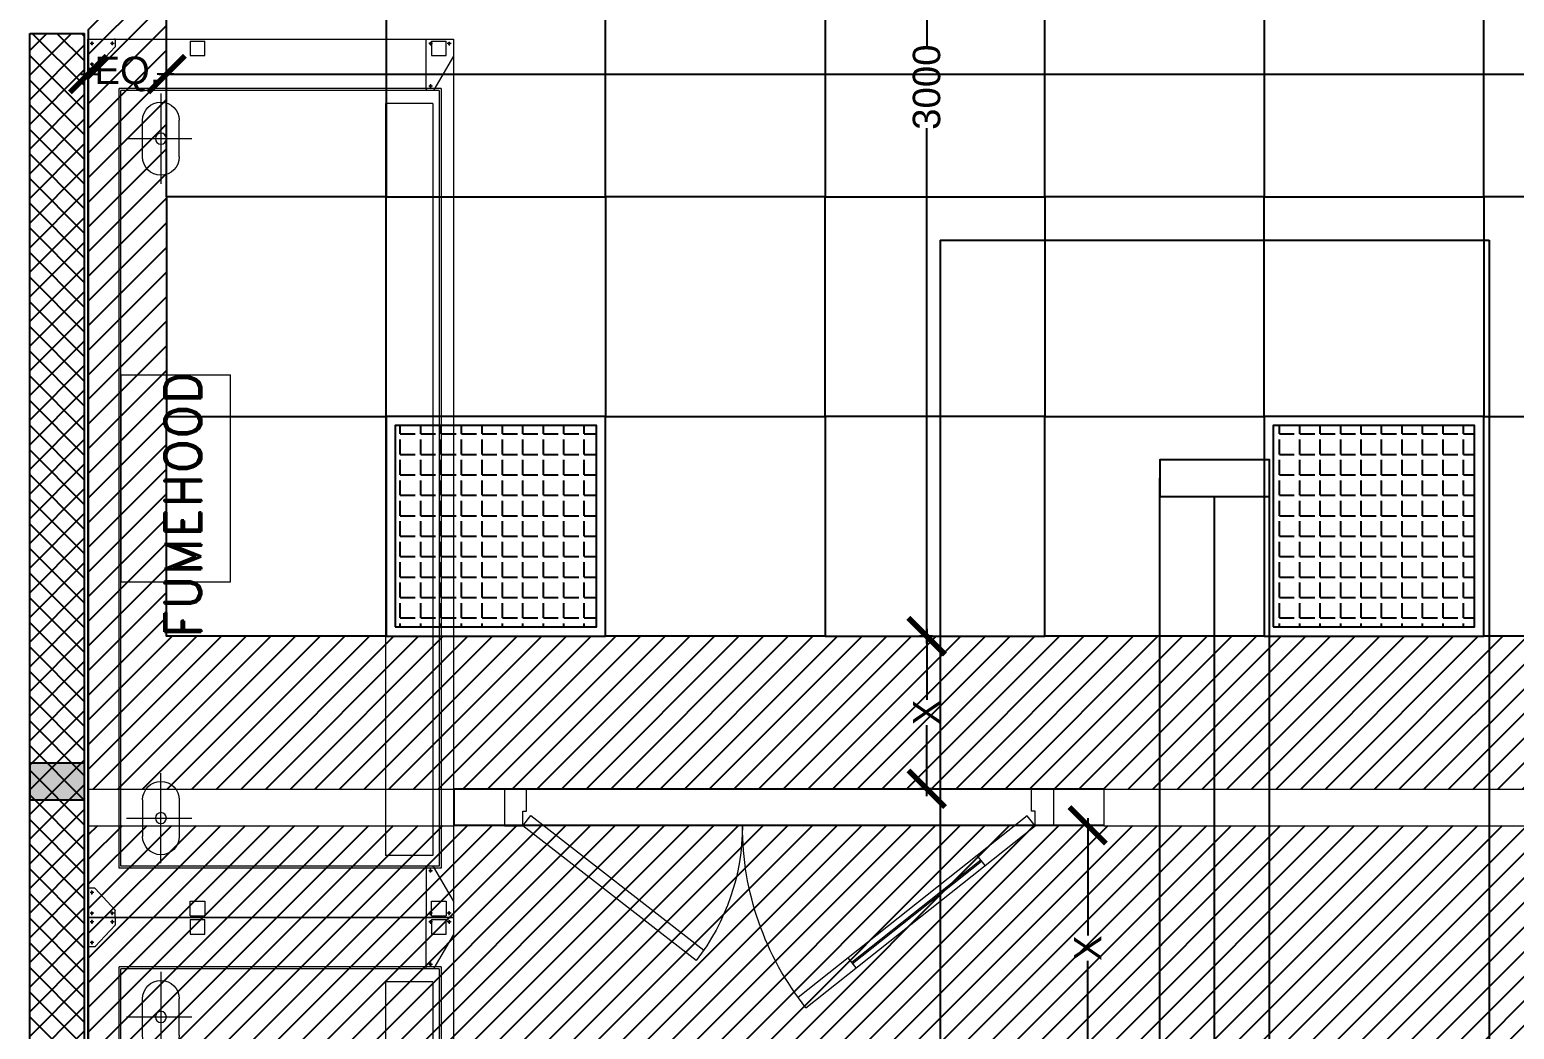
# Model space of a CAD drawing. Header units: millimetres. Extents: x -661525 to 498941, y 282148 to 1359693.
# Drawn here: x -340626 to -336568, y 449222 to 451953 of the extents above; entities that cross this region are included whole.
import ezdxf

# ---------------------------------------------------------------- set-up
doc = ezdxf.new("R2010")
doc.units = ezdxf.units.MM
doc.header["$LTSCALE"] = 2.5
doc.header["$PDMODE"] = 35
doc.header["$PDSIZE"] = 15
doc.layers.get('0').update_dxf_attribs({"linetype": 'CONTINUOUS'})
doc.layers.get('DEFPOINTS').update_dxf_attribs({"linetype": 'CONTINUOUS'})
for name, color, linetype in [('A-ANNO-TEXT', 7, 'CONTINUOUS'), ('A-COLS', 7, 'CONTINUOUS'), ('A-COLS-PATT', 252, 'CONTINUOUS'), ('A-WALL-2', 8, 'CONTINUOUS'), ('A-WALL-PATT-150', 8, 'CONTINUOUS'), ('A-WALL-PLAS', 8, 'CONTINUOUS'), ('CEILING', 11, 'CONTINUOUS'), ('I-FURN', 14, 'CONTINUOUS')]:
    doc.layers.add(name, color=color, linetype=linetype)
for name, color, linetype, lineweight in [('DOORS', 10, 'CONTINUOUS', 9), ('lab furniture', 34, 'CONTINUOUS', 18), ('partition', 6, 'CONTINUOUS', 18)]:
    doc.layers.add(name, color=color, linetype=linetype, lineweight=lineweight)
doc.styles.add('ARIAL', font='arial.ttf')
doc.styles.add('COMPLEX', font='complex.shx', dxfattribs={"width": 0.8})
doc.styles.add('ROMAND', font='ROMAND')
doc.dimstyles.new('TICK100', dxfattribs={"dimtxt": 250, "dimasz": 200, "dimexe": 150, "dimexo": 10, "dimgap": 50, "dimtad": 0, "dimdec": 0, "dimrnd": 5, "dimzin": 1, "dimdsep": 46, "dimtxsty": 'COMPLEX', "dimblk1": 'ARCHTICK', "dimblk2": 'ARCHTICK', "dimsah": 1, "dimcen": 0.09375, "dimdle": 150, "dimclrd": 11, "dimclre": 11, "dimclrt": 7, "dimadec": 0, "dimazin": 0, "dimtfac": 1, "dimtdec": 0, "dimtofl": 0, "dimtmove": 0, "dimatfit": 3, "dimldrblk": 'OPEN90', "dimfxl": 1, "dimtolj": 1, "dimtzin": 1, "dimarcsym": 0})

# ---------------------------------------------------------------- blocks, each defined once
blk = doc.blocks.new('LIGHTS')
at = {"layer": 'CEILING', "transparency": 33554687}
h = blk.add_hatch(dxfattribs=at)
h.set_pattern_fill('ANGLE', color=40, scale=8)
h.set_pattern_definition([(0, (-357159.19, 594292.36), (0, 55.88), [40.64, -15.24]), (90, (-357159.19, 594292.36), (-55.88, 3e-15), [40.64, -15.24])])
h.paths.add_polyline_path([(-357709.2, 594292.4), (-357159.2, 594292.4), (-357159.2, 594842.4), (-357709.2, 594842.4)])
at = {"layer": 'CEILING', "color": 40}
for points in [[(-357734.2, 594267.4), (-357134.2, 594267.4), (-357134.2, 594867.4), (-357734.2, 594867.4)], [(-357709.2, 594292.4), (-357159.2, 594292.4), (-357159.2, 594842.4), (-357709.2, 594842.4)]]:
    blk.add_lwpolyline(points, close=True, dxfattribs=at)
blk = doc.blocks.new('_ARCHTICK')
at = {"color": 0, "linetype": 'ByBlock', "const_width": 0.15}
blk.add_lwpolyline([(-0.5, -0.5), (0.5, 0.5)], dxfattribs=at)
blk = doc.blocks.new('*D308')
at = {"layer": 'CEILING', "color": 8, "lineweight": -2, "transparency": 16777216}
for p, q in [((-340465.6, 451828.9), (-340465.6, 451851.4)), ((-340251.6, 451828.9), (-340251.6, 451851.4)), ((-340485.6, 451831.4), (-340440.2, 451831.4)), ((-340231.6, 451831.4), (-340277.1, 451831.4))]:
    blk.add_line(p, q, dxfattribs=at)
at = {"layer": 'DEFPOINTS', "color": 0, "transparency": 16777216}
for p in [(-340465.6, 451828.9), (-340251.6, 451831.4), (-340251.6, 451828.9)]:
    blk.add_point(p, dxfattribs=at)
at = {"layer": 'CEILING', "color": 8, "lineweight": -2, "transparency": 16777216, "xscale": 100, "yscale": 100, "zscale": 100, "rotation": 180}
blk.add_blockref('_ARCHTICK', (-340465.6, 451831.4), dxfattribs=at)
at = {"layer": 'CEILING', "color": 8, "lineweight": -2, "transparency": 16777216, "xscale": 100, "yscale": 100, "zscale": 100}
blk.add_blockref('_ARCHTICK', (-340251.6, 451831.4), dxfattribs=at)
at = {"layer": 'CEILING', "color": 1, "transparency": 16777216, "insert": (-340358.6, 451831.4), "char_height": 75, "attachment_point": 5, "style": 'ARIAL'}
blk.add_mtext('\\A1;EQ.', dxfattribs=at)
blk = doc.blocks.new('*D183')
at = {"layer": 'CEILING', "color": 8, "lineweight": -2, "transparency": 16777216}
for p, q in [((-340251.6, 451828.9), (-340251.6, 451851.4)), ((-331251.6, 451831.4), (-331251.6, 451851.4)), ((-340271.6, 451831.4), (-335863.4, 451831.4)), ((-331231.6, 451831.4), (-335639.9, 451831.4))]:
    blk.add_line(p, q, dxfattribs=at)
at = {"layer": 'DEFPOINTS', "color": 0, "transparency": 16777216}
for p in [(-340251.6, 451828.9), (-331251.6, 451831.4), (-331251.6, 451831.4)]:
    blk.add_point(p, dxfattribs=at)
at = {"layer": 'CEILING', "color": 8, "lineweight": -2, "transparency": 16777216, "xscale": 100, "yscale": 100, "zscale": 100, "rotation": 180}
blk.add_blockref('_ARCHTICK', (-340251.6, 451831.4), dxfattribs=at)
at = {"layer": 'CEILING', "color": 8, "lineweight": -2, "transparency": 16777216, "xscale": 100, "yscale": 100, "zscale": 100}
blk.add_blockref('_ARCHTICK', (-331251.6, 451831.4), dxfattribs=at)
at = {"layer": 'CEILING', "color": 1, "transparency": 16777216, "insert": (-335751.6, 451831.4), "char_height": 75, "attachment_point": 5, "style": 'ARIAL'}
blk.add_mtext('\\A1;9000', dxfattribs=at)
blk = doc.blocks.new('*D310')
at = {"layer": 'CEILING', "color": 8, "lineweight": -2, "transparency": 16777216}
for p, q in [((-338174.1, 450315.8), (-338174.1, 450121.7)), ((-338157.9, 450295.8), (-338194.1, 450295.8)), ((-338174.1, 449858.8), (-338174.1, 450053)), ((-338157.9, 449878.8), (-338194.1, 449878.8))]:
    blk.add_line(p, q, dxfattribs=at)
at = {"layer": 'DEFPOINTS', "color": 0, "transparency": 16777216}
for p in [(-338174.1, 450295.8), (-338157.9, 450295.8), (-338157.9, 449878.8)]:
    blk.add_point(p, dxfattribs=at)
at = {"layer": 'CEILING', "color": 8, "lineweight": -2, "transparency": 16777216, "xscale": 100, "yscale": 100, "zscale": 100}
for p, rotation in [((-338174.1, 450295.8), 90), ((-338174.1, 449878.8), 270)]:
    blk.add_blockref('_ARCHTICK', p, dxfattribs=dict(at, rotation=rotation))
at = {"layer": 'CEILING', "color": 1, "transparency": 16777216, "insert": (-338174.1, 450087.3), "char_height": 75, "attachment_point": 5, "rotation": 90, "style": 'ARIAL'}
blk.add_mtext('\\A1;X', dxfattribs=at)
blk = doc.blocks.new('*D184')
at = {"layer": 'CEILING', "color": 8, "lineweight": -2, "transparency": 16777216}
for p, q in [((-338174.1, 453315.8), (-338174.1, 451907.5)), ((-338174.1, 453295.8), (-338194.1, 453295.8)), ((-338174.1, 450275.8), (-338174.1, 451684.1)), ((-338157.9, 450295.8), (-338194.1, 450295.8))]:
    blk.add_line(p, q, dxfattribs=at)
at = {"layer": 'DEFPOINTS', "color": 0, "transparency": 16777216}
for p in [(-338174.1, 453295.8), (-338174.1, 453295.8), (-338157.9, 450295.8)]:
    blk.add_point(p, dxfattribs=at)
at = {"layer": 'CEILING', "color": 8, "lineweight": -2, "transparency": 16777216, "xscale": 100, "yscale": 100, "zscale": 100}
for p, rotation in [((-338174.1, 453295.8), 90), ((-338174.1, 450295.8), 270)]:
    blk.add_blockref('_ARCHTICK', p, dxfattribs=dict(at, rotation=rotation))
at = {"layer": 'CEILING', "color": 1, "transparency": 16777216, "insert": (-338174.1, 451795.8), "char_height": 75, "attachment_point": 5, "rotation": 90, "style": 'ARIAL'}
blk.add_mtext('\\A1;3000', dxfattribs=at)
blk = doc.blocks.new('*D194')
at = {"layer": 'CEILING', "color": 8, "lineweight": -2, "transparency": 16777216}
for p, q in [((-337734.1, 449798.8), (-337734.1, 449477.5)), ((-337734.1, 449778.8), (-337754.1, 449778.8)), ((-337734.1, 449087.5), (-337734.1, 449408.8)), ((-337734.1, 449107.5), (-337754.1, 449107.5))]:
    blk.add_line(p, q, dxfattribs=at)
at = {"layer": 'DEFPOINTS', "color": 0, "transparency": 16777216}
for p in [(-337734.1, 449778.8), (-337734.1, 449778.8), (-337734.1, 449107.5)]:
    blk.add_point(p, dxfattribs=at)
at = {"layer": 'CEILING', "color": 8, "lineweight": -2, "transparency": 16777216, "xscale": 100, "yscale": 100, "zscale": 100}
for p, rotation in [((-337734.1, 449778.8), 90), ((-337734.1, 449107.5), 270)]:
    blk.add_blockref('_ARCHTICK', p, dxfattribs=dict(at, rotation=rotation))
at = {"layer": 'CEILING', "color": 1, "transparency": 16777216, "insert": (-337734.1, 449443.2), "char_height": 75, "attachment_point": 5, "rotation": 90, "style": 'ARIAL'}
blk.add_mtext('\\A1;X', dxfattribs=at)
blk = doc.blocks.new('1800')
at = {"layer": 'lab furniture', "color": 8, "ltscale": 20}
for p, q in [((38363624.5, 110655.2), (38363584.5, 110655.2)), ((38363624.5, 110655.2), (38363584.5, 110655.2)), ((38363584.5, 110615.2), (38363584.5, 110655.2)), ((38363624.5, 110615.2), (38363624.5, 110655.2)), ((38365934.5, 110655.2), (38365974.5, 110655.2)), ((38365934.5, 110615.2), (38365934.5, 110655.2)), ((38365974.5, 110615.2), (38365974.5, 110655.2)), ((38363584.5, 110615.2), (38363624.5, 110615.2)), ((38365974.5, 110615.2), (38365934.5, 110615.2)), ((38363624.5, 109995.2), (38363584.5, 109995.2)), ((38363584.5, 109955.2), (38363584.5, 109995.2)), ((38363624.5, 109955.2), (38363624.5, 109995.2)), ((38365934.5, 109995.2), (38365974.5, 109995.2)), ((38365934.5, 109955.2), (38365934.5, 109995.2)), ((38365974.5, 109955.2), (38365974.5, 109995.2)), ((38363584.5, 109955.2), (38363624.5, 109955.2)), ((38365974.5, 109955.2), (38365934.5, 109955.2))]:
    blk.add_line(p, q, dxfattribs=at)
at = {"layer": 'lab furniture', "color": 8}
for p, q in [((38363586.4, 110663.2), (38363596.5, 110663.2)), ((38363591.5, 110668.3), (38363591.5, 110658.1)), ((38365972.5, 110663.2), (38365962.4, 110663.2)), ((38365967.5, 110668.3), (38365967.5, 110658.1)), ((38363586.4, 110612.2), (38363596.5, 110612.2)), ((38363591.5, 110617.3), (38363591.5, 110607.1)), ((38363702.4, 110612.2), (38363712.5, 110612.2)), ((38363707.5, 110617.3), (38363707.5, 110607.1)), ((38365972.5, 110612.2), (38365962.4, 110612.2)), ((38365967.5, 110617.3), (38365967.5, 110607.1)), ((38363579.5, 110125.2), (38363579.5, 109675.2)), ((38364497, 109765.3), (38364497, 110065.2)), ((38364497, 110065.2), (38365062, 110065.2)), ((38365062, 109765.3), (38365062, 110065.2)), ((38365062, 109765.3), (38364497, 109765.3)), ((38363579.5, 109677.5), (38363579.5, 109748.2)), ((38363586.1, 109742.3), (38363596.2, 109742.3)), ((38363591.1, 109747.4), (38363591.1, 109737.2)), ((38365972.9, 109742.3), (38365962.7, 109742.3)), ((38365967.9, 109747.4), (38365967.9, 109737.2)), ((38365979.5, 109677.5), (38365979.5, 109748.2)), ((38365979.5, 109677.5), (38365979.5, 109748.2)), ((38363586.1, 109686.8), (38363596.2, 109686.8)), ((38363591.1, 109691.9), (38363591.1, 109681.7)), ((38363642.9, 109686.8), (38363653, 109686.8)), ((38363647.9, 109691.9), (38363647.9, 109681.7)), ((38365916.1, 109686.8), (38365905.9, 109686.8)), ((38365911, 109691.9), (38365911, 109681.7)), ((38365972.9, 109686.8), (38365962.7, 109686.8)), ((38365967.9, 109691.9), (38365967.9, 109681.7)), ((38363657.2, 109675.2), (38363581.7, 109675.2)), ((38365901.7, 109675.2), (38365977.2, 109675.2))]:
    blk.add_line(p, q, dxfattribs=at)
at = {"layer": 'lab furniture', "color": 8, "ltscale": 40}
for p, q in [((38363625.4, 110674.7), (38363717.5, 110621.4)), ((38363719.5, 110617.9), (38363719.5, 110604.2)), ((38363715.5, 110600.2), (38363583.5, 110600.2)), ((38363581.7, 109750.4), (38363598.5, 109750.4)), ((38363599.9, 109749.9), (38363658.8, 109695.9)), ((38365959, 109749.9), (38365900.1, 109695.9)), ((38365977.2, 109750.4), (38365960.5, 109750.4)), ((38363659.5, 109694.3), (38363659.5, 109677.5)), ((38365899.5, 109694.3), (38365899.5, 109677.5))]:
    blk.add_line(p, q, dxfattribs=at)
at = {"layer": 'lab furniture', "color": 8, "ltscale": 300}
for p, q in [((38365933.5, 110674.7), (38365841.5, 110621.4)), ((38365844.5, 110641.2), (38363714.5, 110641.2)), ((38363714.5, 110641.2), (38363714.5, 109761.2)), ((38365839.5, 110636.2), (38363719.5, 110636.2)), ((38363719.5, 110636.2), (38363719.5, 109766.2)), ((38365803.9, 110618.7), (38363748.9, 110618.7)), ((38365803.9, 110618.7), (38365803.9, 110488.7)), ((38365839.5, 110636.2), (38365839.5, 109766.2)), ((38365839.5, 110617.9), (38365839.5, 110604.2)), ((38365844.5, 110641.2), (38365844.5, 109761.2)), ((38365856.5, 110612.2), (38365846.4, 110612.2)), ((38365851.5, 110617.3), (38365851.5, 110607.1)), ((38365843.5, 110600.2), (38365975.5, 110600.2)), ((38365803.9, 110488.7), (38363748.9, 110488.7)), ((38363714.5, 109761.2), (38365844.5, 109761.2)), ((38363719.5, 109766.2), (38365839.5, 109766.2))]:
    blk.add_line(p, q, dxfattribs=at)
at = {"layer": 'lab furniture', "color": 8, "ltscale": 85}
for p, q in [((38363748.9, 110618.7), (38363748.9, 110488.7)), ((38363901.2, 109925.2), (38363801.2, 109925.2)), ((38365657.8, 109925.2), (38365757.8, 109925.2)), ((38363901.2, 109825.2), (38363801.2, 109825.2)), ((38365657.8, 109825.2), (38365757.8, 109825.2))]:
    blk.add_line(p, q, dxfattribs=at)
at = {"layer": 'lab furniture', "color": 8, "ltscale": 30}
for p, q in [((38363850.9, 109781.2), (38363851.2, 109959.7)), ((38365708, 109781.2), (38365707.8, 109959.7)), ((38363727.9, 109875.2), (38363974.4, 109875.2)), ((38365831, 109875.2), (38365584.5, 109875.2))]:
    blk.add_line(p, q, dxfattribs=at)
at = {"layer": 'lab furniture', "color": 8}
blk.add_lwpolyline([(38363579.5, 110675.2), (38363579.5, 109675.2), (38365979.5, 109675.2), (38365979.5, 110675.2)], close=True, dxfattribs=at)
at = {"layer": 'lab furniture', "color": 8, "ltscale": 40}
for centre in [(38363591.5, 110663.2), (38365967.5, 110663.2), (38363591.5, 110612.2), (38363707.5, 110612.2), (38365967.5, 110612.2), (38363591.1, 109742.3), (38365967.8, 109742.3), (38363591.1, 109686.8), (38363647.9, 109686.8), (38365911, 109686.8), (38365967.8, 109686.8)]:
    blk.add_circle(centre, 2.5, dxfattribs=at)
at = {"layer": 'lab furniture', "color": 8, "ltscale": 300}
blk.add_circle((38365851.5, 110612.2), 2.5, dxfattribs=at)
at = {"layer": 'lab furniture', "color": 8, "ltscale": 85}
for centre in [(38363851.2, 109875.2), (38365707.8, 109875.2)]:
    blk.add_circle(centre, 15, dxfattribs=at)
at = {"layer": 'lab furniture', "color": 8, "ltscale": 40}
for centre, radius, start, end in [((38363623.4, 110671.2), 4, 59.9314, 90), ((38363715.5, 110617.9), 4, 0, 59.9314), ((38363715.5, 110604.2), 4, 270, 0), ((38365975.5, 110604.2), 4, 270, 0), ((38363581.7, 109748.2), 2.27, 90, 180), ((38363598.5, 109748.2), 2.27, 47.5029, 90), ((38365960.5, 109748.2), 2.27, 90, 132.4971), ((38365977.2, 109748.2), 2.27, 0, 90), ((38365981.7, 109748.2), 2.27, 90, 180), ((38363657.2, 109677.5), 2.27, 270, 0), ((38363657.2, 109694.3), 2.27, 0, 47.5029), ((38365901.7, 109694.3), 2.27, 132.4971, 180), ((38365901.7, 109677.5), 2.27, 180, 270)]:
    blk.add_arc(centre, radius, start, end, dxfattribs=at)
at = {"layer": 'lab furniture', "color": 8}
for centre, start, end in [((38365935.5, 110671.2), 90, 120.0686), ((38363583.5, 110604.2), 180, 270)]:
    blk.add_arc(centre, 4, start, end, dxfattribs=at)
at = {"layer": 'lab furniture', "color": 8, "ltscale": 300}
for centre, start, end in [((38365843.5, 110617.9), 120.0686, 180), ((38365843.5, 110604.2), 180, 270)]:
    blk.add_arc(centre, 4, start, end, dxfattribs=at)
at = {"layer": 'lab furniture', "color": 8, "ltscale": 85}
for centre, start, end in [((38363801.2, 109875.2), 90, 270), ((38363901.2, 109875.2), 270, 90), ((38365657.8, 109875.2), 90, 270), ((38365757.8, 109875.2), 270, 90)]:
    blk.add_arc(centre, 50, start, end, dxfattribs=at)
blk = doc.blocks.new('900d')
at = {"layer": 'DOORS', "color": 8, "linetype": 'ByBlock'}
blk.add_line((-899.1, 0), (600.9, 0), dxfattribs=at)
at = {"layer": 'DOORS', "color": 84}
for p, q in [((-849.1, -100), (-827.4, -72.6)), ((-827.4, -72.6), (-201.4, -569.6)), ((529.4, -72.4), (56.4, -440.2)), ((550.9, -100), (529.4, -72.4)), ((-222.6, -597.5), (-849.1, -100)), ((77.2, -468.3), (550.9, -100)), ((-712.4, -208.6), (-690.6, -181.2)), ((-360, -488.4), (-338.2, -461))]:
    blk.add_line(p, q, dxfattribs=at)
at = {"layer": 'DOORS', "color": 4}
for p, q in [((-350.3, -476.3), (-702.7, -196.4)), ((-347.8, -473.1), (-700.3, -193.3))]:
    blk.add_line(p, q, dxfattribs=at)
at = {"layer": 'DOORS', "color": 84}
for points in [[(-839.1, 0), (-899.1, 0), (-899.1, -100), (-849.1, -100), (-849.1, -60), (-839.1, -60)], [(540.9, 0), (600.9, 0), (600.9, -100), (550.9, -100), (550.9, -60), (540.9, -60)]]:
    blk.add_lwpolyline(points, close=True, dxfattribs=at)
for centre, radius, start, end in [((-849.1, -100), 800, 321.5499, 0), ((550.9, -100), 600, 180, 217.8707)]:
    blk.add_arc(centre, radius, start, end, dxfattribs=at)

msp = doc.modelspace()

# ---------------------------------------------------------------- hatches: boundary and pattern name
at = {"layer": 'A-COLS-PATT'}
h = msp.add_hatch(color=254, dxfattribs=at)
h.dxf.hatch_style = 1
h.paths.add_polyline_path([(-340625.6, 449849), (-340475.6, 449849), (-340475.6, 449949), (-340625.6, 449949)])
at = {"layer": 'A-WALL-PATT-150'}
h = msp.add_hatch(dxfattribs=at)
h.set_pattern_fill('ANSI37', color=254, scale=15, angle=360, style=0)
h.set_pattern_definition([(45, (2e-09, -328214.335), (-33.6759605, 33.6759605), []), (135, (2e-09, -328214.335), (-33.6759605, -33.6759605), [])])
h.paths.add_polyline_path([(-340626.6, 452862.8), (-340476.6, 452862.8), (-340475.6, 453651.8), (-340625.6, 453651.8)])
h.paths.add_polyline_path([(-340475.6, 451942.8), (-340625.6, 451942.8), (-340625.6, 443024.3), (-340475.6, 443024.3)])
at = {"layer": 'CEILING', "transparency": 33554607}
h = msp.add_hatch(dxfattribs=at)
h.set_pattern_fill('ANSI31', color=254, scale=15)
h.set_pattern_definition([(45, (-687355.53, 1038021.126), (-33.6759605, 33.6759605), [])])
h.paths.add_polyline_path([(-336550.6, 450295.8), (-336550.6, 449878.8), (-336100.6, 449878.8), (-336100.6, 450295.8)])
h.paths.add_polyline_path([(-336191, 450200.1), (-336191, 450111.1), (-336189.6, 450111.1), (-336189.6, 450127.9)], flags=16)
h.paths.add_polyline_path([(-336428, 450168.2), (-336296.3, 450168.2), (-336243.7, 450155), (-336296.3, 450155), (-336296.3, 450036.5), (-336428, 450036.5)], flags=16)
h.paths.add_polyline_path([(-336425.3, 450127.9), (-336416.2, 450127.9), (-336416.2, 450076.8), (-336425.3, 450076.8)], flags=0)
h.paths.add_polyline_path([(-336305, 450161.7), (-336296.4, 450200.1), (-336296.4, 450155), (-336300.8, 450155), (-336300.8, 450042.9), (-336305, 450042.9), (-336305, 450049.6)], flags=16)
h.paths.add_polyline_path([(-336180.5, 450127.9), (-336180.5, 450119.1), (-336189.6, 450119.1), (-336189.6, 450127.9)], flags=16)
h.paths.add_polyline_path([(-336550.6, 450295.8), (-336651.6, 450295.8), (-337251.6, 450295.8), (-337851.6, 450295.8), (-338451.6, 450295.8), (-339051.6, 450295.8), (-339651.6, 450295.8), (-340100.6, 450295.8), (-340100.6, 449878.8), (-339465.6, 449878.8), (-337689.6, 449878.8), (-336550.6, 449878.8)])
h.paths.add_polyline_path([(-340100.6, 450295.8), (-340251.6, 450295.8), (-340251.6, 450895.8), (-340251.6, 451495.8), (-340251.6, 452095.8), (-340251.6, 452695.8), (-340251.6, 453295.8), (-340100.6, 453295.8), (-340100.6, 453633.8), (-340465.6, 453633.8), (-340465.6, 449878.8), (-340100.6, 449878.8)])
h.paths.add_polyline_path([(-329837.6, 452528.8), (-331025.6, 452528.8), (-331025.6, 452078.8), (-329937.6, 452078.8, -0.414214), (-329837.6, 452178.8)])
h.paths.add_polyline_path([(-328637.6, 452528.8), (-329837.6, 452528.8), (-329837.6, 452178.8, -0.414214), (-329737.6, 452078.8), (-328637.6, 452078.8)])
h.paths.add_polyline_path([(-328637.6, 452078.8), (-329737.6, 452078.8, -0.414214), (-329837.6, 451978.8), (-329837.6, 450428.8, -0.414214), (-329737.6, 450328.8), (-328637.6, 450328.8)])
h.paths.add_polyline_path([(-328637.6, 450328.8), (-329737.6, 450328.8, -0.414214), (-329837.6, 450228.8), (-329837.6, 449878.8), (-328637.6, 449878.8)])
h.paths.add_polyline_path([(-329837.6, 450228.8, -0.414214), (-329937.6, 450328.8), (-331025.6, 450328.8), (-331025.6, 449878.8), (-329837.6, 449878.8)])
h.paths.add_polyline_path([(-332100.6, 450295.8), (-332451.6, 450295.8), (-332550.6, 450295.8), (-332550.6, 449878.8), (-332100.6, 449878.8)])
h.paths.add_polyline_path([(-332550.6, 450295.8), (-332820.7, 450295.8), (-332820.7, 449962.7), (-334384.9, 449962.7), (-334384.9, 450295.8), (-334851.6, 450295.8), (-335451.6, 450295.8), (-336051.6, 450295.8), (-336100.6, 450295.8), (-336100.6, 449878.8), (-332550.6, 449878.8)])
h.paths.add_polyline_path([(-334993.3, 450200.1), (-334993.3, 450111.1), (-334991.9, 450111.1), (-334991.9, 450127.9)], flags=16)
h.paths.add_polyline_path([(-335098.6, 450168.2), (-335046, 450155), (-335098.6, 450155), (-335098.6, 450036.5), (-335230.3, 450036.5), (-335230.3, 450168.2)], flags=16)
h.paths.add_polyline_path([(-335098.7, 450200.1), (-335098.7, 450155), (-335103.1, 450155), (-335103.1, 450042.9), (-335107.3, 450042.9), (-335107.3, 450049.6), (-335107.3, 450161.7)], flags=16)
h.paths.add_polyline_path([(-335218.5, 450076.8), (-335227.7, 450076.8), (-335227.7, 450127.9), (-335218.5, 450127.9)], flags=0)
h.paths.add_polyline_path([(-338010.2, 453408.8, -0.414214), (-338085.2, 453333.8), (-337851.6, 453295.8), (-337251.6, 453295.8), (-336651.6, 453295.8), (-336550.6, 453295.8), (-336558.9, 453416.8, -1), (-336708.9, 453416.8, -1), (-336558.9, 453416.8), (-336551, 453641.8), (-336638.4, 453641.8), (-336638.4, 453773.8), (-337255.6, 453773.8), (-340013.7, 453802.7), (-340013.7, 453633.8), (-340100.6, 453633.8), (-340100.6, 453295.8), (-339651.6, 453295.8), (-339051.6, 453295.8), (-338451.6, 453295.8), (-338085.2, 453333.8, -0.414214), (-338160.2, 453408.8, -1)])
h.paths.add_polyline_path([(-336100.6, 453641.8), (-336550.6, 453641.8), (-336550.6, 453295.8), (-336100.6, 453295.8)])
h.paths.add_polyline_path([(-336013.6, 453802.8), (-336013.6, 453641.8), (-336100.6, 453641.8), (-336100.6, 453295.8), (-336051.6, 453295.8), (-335451.6, 453295.8), (-334851.6, 453295.8), (-334251.6, 453295.8), (-333651.6, 453295.8), (-333051.6, 453295.8), (-332550.6, 453295.8), (-332550.6, 453640.8), (-332625.9, 453640.8), (-332637.6, 453640.8), (-332637.6, 453802.8)])
h.paths.add_polyline_path([(-335415.2, 453473.8), (-335415.2, 453769.9), (-333850.9, 453769.9), (-333850.9, 453433.4), (-335390.8, 453433.4, -1.118362), (-335539, 453416.8, -0.640795)], flags=16)
h.paths.add_polyline_path([(-332100.6, 453640.8), (-332550.6, 453640.8), (-332550.6, 453295.8), (-332451.6, 453295.8), (-332100.6, 453295.8)])
h.paths.add_polyline_path([(-331037.6, 453802.8), (-332013.6, 453802.8), (-332013.6, 453640.8), (-332100.6, 453640.8), (-332100.6, 453295.8), (-331851.6, 453295.8), (-331251.6, 453295.8), (-331251.6, 452695.8), (-331251.6, 452095.8), (-331251.6, 451495.8), (-331251.6, 450895.8), (-331251.6, 450295.8), (-331851.6, 450295.8), (-332100.6, 450295.8), (-332100.6, 449878.8), (-331037.6, 449878.8), (-331037.6, 452528.8)])
h.paths.add_polyline_path([(-329837.6, 451978.8, -0.414214), (-329937.6, 452078.8), (-331025.6, 452078.8), (-331025.6, 450328.8), (-329937.6, 450328.8, -0.414214), (-329837.6, 450428.8)])
h.paths.add_polyline_path([(-338096.3, 453490.2), (-338096.3, 453702.5), (-338250.8, 453702.5), (-338250.8, 453490.2)], flags=24)
h.paths.add_polyline_path([(-335371.9, 453418), (-333868.2, 453418), (-333868.2, 453823.6), (-335371.9, 453823.6)], flags=9)
h.paths.add_polyline_path([(-331253.2, 451755.8), (-331035.2, 451755.8), (-331035.2, 451910.4), (-331253.2, 451910.4)], flags=9)
h.paths.add_polyline_path([(-330540.2, 450534.3), (-330322.2, 450534.3), (-330322.2, 450688.9), (-330540.2, 450688.9)], flags=24)
h.paths.add_polyline_path([(-329444.2, 452199.5), (-329444.2, 452411.8), (-329598.8, 452411.8), (-329598.8, 452199.5)], flags=24)
h.paths.add_polyline_path([(-329443.6, 451150.2), (-329443.6, 451257.6), (-329598.1, 451257.6), (-329598.1, 451150.2)], flags=24)
h.paths.add_polyline_path([(-329346.2, 450534.3), (-329128.2, 450534.3), (-329128.2, 450688.9), (-329346.2, 450688.9)], flags=24)
h.paths.add_polyline_path([(-329444.2, 449999.5), (-329444.2, 450211.8), (-329598.8, 450211.8), (-329598.8, 449999.5)], flags=24)
h.paths.add_polyline_path([(-338095.6, 450033.7), (-338095.6, 450141.1), (-338250.2, 450141.1), (-338250.2, 450033.7)], flags=24)
h.paths.add_polyline_path([(-340467.2, 451755.8), (-340249.2, 451755.8), (-340249.2, 451910.4), (-340467.2, 451910.4)], flags=9)
h = msp.add_hatch(dxfattribs=at)
h.set_pattern_fill('ANSI31', color=254, scale=15)
h.set_pattern_definition([(45, (-674992.925, 1033030.065), (-33.6759605, 33.6759605), [])])
h.paths.add_polyline_path([(-340100.6, 448788.2), (-340465.6, 448788.2), (-340465.6, 444134.9), (-340100.6, 444134.9)])
h.paths.add_polyline_path([(-340015.3, 448788.2), (-340100.6, 448788.2), (-340100.6, 444134.9), (-340015.3, 444134.9)], flags=17)
h.paths.add_polyline_path([(-333536, 443088.1), (-335100.3, 443088.1), (-335100.3, 443377.7, -0.184629), (-335167, 443352.2), (-335167, 442946.7)])
h.paths.add_polyline_path([(-332637.6, 443617.6), (-333087.6, 443578.6), (-333087.6, 443552.2, -0.414214), (-332987.6, 443452.2), (-332637.6, 443452.2)])
h.paths.add_polyline_path([(-332637.6, 444120.2), (-333087.6, 444120.2), (-333087.6, 443578.6), (-332637.6, 443617.6)])
h.paths.add_polyline_path([(-336100.6, 444907.5), (-336550.6, 444907.5), (-336550.6, 444132.2), (-336100.6, 444132.2)])
h.paths.add_polyline_path([(-337246.3, 444120.2), (-337696.3, 444120.2), (-337696.3, 443452.2), (-337346.3, 443452.2, -0.414214), (-337246.3, 443552.2)])
h.paths.add_polyline_path([(-337246.3, 443352.2, -0.414214), (-337346.3, 443452.2), (-337696.3, 443452.2), (-337696.3, 443179.1), (-337246.3, 443218.1)])
h.paths.add_polyline_path([(-337246.3, 443218.1), (-337696.3, 443179.1), (-337696.3, 442727.4), (-337246.3, 442766.4)])
h.paths.add_polyline_path([(-337246.3, 442766.4), (-337696.3, 442727.4), (-337696.3, 442640.8), (-337246.3, 442679.5)])
h.paths.add_polyline_path([(-336637.6, 442819.2), (-337246.3, 442766.4), (-337246.3, 442679.5), (-336637.6, 442731.8)])
h.paths.add_polyline_path([(-336637.6, 443270.9), (-337246.3, 443218.1), (-337246.3, 442766.4), (-336637.6, 442819.2)])
h.paths.add_polyline_path([(-336637.6, 443384.1), (-336550.6, 443384.1), (-336550.6, 443452.2), (-337146.3, 443452.2, -0.414214), (-337246.3, 443352.2), (-337246.3, 443218.1), (-336637.6, 443270.9)])
h.paths.add_polyline_path([(-336550.6, 444120.2), (-337246.3, 444120.2), (-337246.3, 443552.2, -0.414214), (-337146.3, 443452.2), (-336550.6, 443452.2)])
h.paths.add_polyline_path([(-336100.6, 444120.2), (-336550.6, 444120.2), (-336550.6, 443452.2), (-336100.6, 443452.2)])
h.paths.add_polyline_path([(-335167, 444120.2), (-336100.6, 444120.2), (-336100.6, 443452.2), (-335267, 443452.2, -0.414214), (-335167, 443552.2)])
h.paths.add_polyline_path([(-336100.6, 443452.2), (-336550.6, 443452.2), (-336550.6, 443384.1), (-336100.6, 443384.1)])
h.paths.add_polyline_path([(-335267, 443452.2), (-336100.6, 443452.2), (-336100.6, 443384.1), (-336013.6, 443384.1), (-336013.6, 443325), (-335246.4, 443391.5, -0.164671)])
h.paths.add_polyline_path([(-335167, 443352.2, -0.233609), (-335246.4, 443391.5), (-336013.6, 443325), (-336013.6, 442873.3), (-335167, 442946.7)])
h.paths.add_polyline_path([(-335167, 442946.7), (-336013.6, 442873.3), (-336013.6, 442784.2), (-335167, 442784.2)])
h.paths.add_polyline_path([(-333087.6, 443126.9), (-335167, 442946.7), (-335167, 442784.2), (-334709.3, 442784.2), (-334709.3, 442784.2), (-334634.3, 442784.2), (-333087.6, 442784.2)])
h.paths.add_polyline_path([(-332637.6, 443165.9), (-333087.6, 443126.9), (-333087.6, 442784.2), (-334634.3, 442784.2), (-334634.3, 442739.3), (-334268.4, 442739.3), (-334268.4, 442739.3), (-334265.4, 442739.3), (-334077.4, 442717.8), (-334077.4, 442739.3), (-334077.4, 442739.3), (-334077.4, 442739.3), (-334071.4, 442739.3), (-334071.4, 442739.3), (-333815.4, 442739.3), (-333815.4, 442738.3), (-333568.4, 442738.3), (-333568.4, 442739.3), (-333565.3, 442739.3), (-333565.3, 442717.3), (-333377.4, 442717.3), (-333377.4, 442739.3), (-333374.4, 442739.3), (-333008.5, 442739.3), (-333008.5, 442784.2), (-332933.5, 442784.2), (-332637.6, 442784.2)])
h.paths.add_polyline_path([(-332637.6, 443452.2), (-332987.6, 443452.2, -0.414214), (-333087.6, 443352.2), (-333087.6, 443126.9), (-332637.6, 443165.9)])
h.paths.add_polyline_path([(-333087.6, 443372.2, -0.414214), (-333167.6, 443452.2, -0.414214), (-333087.6, 443532.2), (-333087.6, 444120.2), (-335167, 444120.2), (-335167, 443552.2, -0.49886), (-335070.9, 443424.6), (-333536, 443424.6), (-333536, 443088.1), (-333087.6, 443126.9)])
h.paths.add_polyline_path([(-340100.6, 449778.8), (-340465.6, 449778.8), (-340465.6, 448788.2), (-340100.6, 448788.2)])
h.paths.add_polyline_path([(-336550.6, 449778.8), (-337689.6, 449778.8), (-339465.6, 449778.8), (-340100.6, 449778.8), (-340100.6, 448788.2), (-340015.3, 448788.2), (-340015.3, 444134.9), (-339572.5, 444134.9), (-337796.3, 444132.2), (-337696.3, 444132.2), (-336550.6, 444132.2), (-336550.6, 444907.5), (-336687.6, 444907.5), (-337287.6, 444907.5), (-337887.6, 444907.5), (-338487.6, 444907.5), (-339087.6, 444907.5), (-339687.6, 444907.5), (-339687.6, 445507.5), (-339687.6, 446107.5), (-339687.6, 446707.5), (-339687.6, 447307.5), (-339687.6, 447907.5), (-339687.6, 448507.5), (-339687.6, 449107.5), (-339087.6, 449107.5), (-338487.6, 449107.5), (-337887.6, 449107.5), (-337287.6, 449107.5), (-336687.6, 449107.5), (-336550.6, 449107.5)])
h.paths.add_polyline_path([(-336100.6, 449778.8), (-336550.6, 449778.8), (-336550.6, 449107.5), (-336100.6, 449107.5)])
h.paths.add_polyline_path([(-332550.6, 449778.8), (-336100.6, 449778.8), (-336100.6, 449107.5), (-336087.6, 449107.5), (-335487.6, 449107.5), (-334887.6, 449107.5), (-334287.6, 449107.5), (-333687.6, 449107.5), (-333087.6, 449107.5), (-332550.6, 449107.5)])
h.paths.add_polyline_path([(-334292, 449225), (-335856.3, 449225), (-335856.3, 449561.5), (-334292, 449561.5)], flags=16)
h.paths.add_polyline_path([(-332100.6, 449778.8), (-332550.6, 449778.8), (-332550.6, 449107.5), (-332487.6, 449107.5), (-332100.6, 449107.5)])
h.paths.add_polyline_path([(-331437.6, 449778.8), (-332100.6, 449778.8), (-332100.6, 449107.5), (-331887.6, 449107.5), (-331887.6, 448507.5), (-331887.6, 447907.5), (-331887.6, 447307.5), (-331887.6, 446707.5), (-331887.6, 446107.5), (-331887.6, 445507.5), (-331887.6, 444907.5), (-332100.6, 444907.5), (-332100.6, 444152.9), (-331437.6, 444152.9), (-331437.6, 445152.9)])
h.paths.add_polyline_path([(-332100.6, 444907.5), (-332487.6, 444907.5), (-332550.6, 444907.5), (-332550.6, 444152.9), (-332100.6, 444152.9)])
h.paths.add_polyline_path([(-332550.6, 444907.5), (-333087.6, 444907.5), (-333687.6, 444907.5), (-334287.6, 444907.5), (-334887.6, 444907.5), (-335487.6, 444907.5), (-336100.6, 444907.5), (-336100.6, 444132.2), (-332637.6, 444132.2), (-332637.6, 444152.9), (-332550.6, 444152.9)])
h.paths.add_polyline_path([(-334097.5, 444341.2), (-335661.8, 444341.2), (-335661.8, 444677.7), (-334097.5, 444677.7)], flags=16)
h.paths.add_polyline_path([(-335813, 449209.6), (-334309.3, 449209.6), (-334309.3, 449615.2), (-335813, 449615.2)], flags=24)
h.paths.add_polyline_path([(-335618.5, 444325.8), (-334114.8, 444325.8), (-334114.8, 444731.5), (-335618.5, 444731.5)], flags=24)
h.paths.add_polyline_path([(-336315.2, 443731.6), (-336097.2, 443731.6), (-336097.2, 443886.2), (-336315.2, 443886.2)], flags=9)
h.paths.add_polyline_path([(-335473.5, 443398.6), (-335473.5, 443506), (-335628, 443506), (-335628, 443398.6)], flags=9)
h.paths.add_polyline_path([(-334235.9, 443731.6), (-334017.9, 443731.6), (-334017.9, 443886.2), (-334235.9, 443886.2)], flags=24)
h.paths.add_polyline_path([(-332967, 443729.3), (-332754.6, 443729.3), (-332754.6, 443883.9), (-332967, 443883.9)], flags=24)
h.paths.add_polyline_path([(-340344.8, 444545.8), (-340132.5, 444545.8), (-340132.5, 444700.3), (-340344.8, 444700.3)], flags=24)
h.paths.add_polyline_path([(-340130.2, 445751.1), (-340022.9, 445751.1), (-340022.9, 445905.7), (-340130.2, 445905.7)], flags=9)

# ---------------------------------------------------------------- linework, layer by layer
at = {"layer": 'A-COLS', "color": 254}
msp.add_lwpolyline([(-340625.6, 449849), (-340475.6, 449849), (-340475.6, 449949), (-340625.6, 449949)], close=True, dxfattribs=at)
at = {"layer": 'A-WALL-2', "color": 254}
for p, q in [((-340625.6, 443024.3), (-340625.6, 451942.8)), ((-340625.6, 451942.8), (-340475.6, 451942.8)), ((-340475.6, 443024.3), (-340475.6, 451942.8))]:
    msp.add_line(p, q, dxfattribs=at)
at = {"layer": 'A-WALL-PLAS', "color": 254}
msp.add_lwpolyline([(-340465.6, 451952.8), (-340465.6, 443037.3)], dxfattribs=at)
at = {"layer": 'CEILING'}
for p, q in [((-339465.6, 449878.8), (-337689.6, 449878.8)), ((-337689.6, 449778.8), (-339465.6, 449778.8))]:
    msp.add_line(p, q, dxfattribs=at)
for points in [[(-340251.6, 452095.8), (-339651.6, 452095.8), (-339651.6, 451495.8), (-340251.6, 451495.8)], [(-339051.6, 452095.8), (-339651.6, 452095.8), (-339651.6, 451495.8), (-339051.6, 451495.8)], [(-339051.6, 452095.8), (-338451.6, 452095.8), (-338451.6, 451495.8), (-339051.6, 451495.8)], [(-337851.6, 452095.8), (-338451.6, 452095.8), (-338451.6, 451495.8), (-337851.6, 451495.8)], [(-337851.6, 452095.8), (-337251.6, 452095.8), (-337251.6, 451495.8), (-337851.6, 451495.8)], [(-336651.6, 452095.8), (-337251.6, 452095.8), (-337251.6, 451495.8), (-336651.6, 451495.8)], [(-336651.6, 452095.8), (-336051.6, 452095.8), (-336051.6, 451495.8), (-336651.6, 451495.8)], [(-340251.6, 450895.8), (-339651.6, 450895.8), (-339651.6, 451495.8), (-340251.6, 451495.8)], [(-339051.6, 450895.8), (-339651.6, 450895.8), (-339651.6, 451495.8), (-339051.6, 451495.8)], [(-339051.6, 450895.8), (-338451.6, 450895.8), (-338451.6, 451495.8), (-339051.6, 451495.8)], [(-337851.6, 450895.8), (-338451.6, 450895.8), (-338451.6, 451495.8), (-337851.6, 451495.8)], [(-337851.6, 450895.8), (-337251.6, 450895.8), (-337251.6, 451495.8), (-337851.6, 451495.8)], [(-336651.6, 450895.8), (-337251.6, 450895.8), (-337251.6, 451495.8), (-336651.6, 451495.8)], [(-336651.6, 450895.8), (-336051.6, 450895.8), (-336051.6, 451495.8), (-336651.6, 451495.8)], [(-340251.6, 450895.8), (-339651.6, 450895.8), (-339651.6, 450295.8), (-340251.6, 450295.8)], [(-339051.6, 450895.8), (-339651.6, 450895.8), (-339651.6, 450295.8), (-339051.6, 450295.8)], [(-339051.6, 450895.8), (-338451.6, 450895.8), (-338451.6, 450295.8), (-339051.6, 450295.8)], [(-337851.6, 450895.8), (-338451.6, 450895.8), (-338451.6, 450295.8), (-337851.6, 450295.8)], [(-337851.6, 450895.8), (-337251.6, 450895.8), (-337251.6, 450295.8), (-337851.6, 450295.8)], [(-336651.6, 450895.8), (-337251.6, 450895.8), (-337251.6, 450295.8), (-336651.6, 450295.8)], [(-336651.6, 450895.8), (-336051.6, 450895.8), (-336051.6, 450295.8), (-336651.6, 450295.8)]]:
    msp.add_lwpolyline(points, close=True, dxfattribs=at)
at = {"layer": 'I-FURN', "color": 254}
for p, q in [((-338137.1, 451377.8), (-336637.1, 451377.8)), ((-338137.1, 451377.8), (-338137.1, 444867.8)), ((-336637.1, 451377.8), (-336637.1, 444867.8)), ((-337537.1, 445517.8), (-337537.1, 450727.8)), ((-337237.1, 448147.8), (-337237.1, 450743.8)), ((-337387.1, 449041.1), (-337387.1, 450677.8)), ((-337387.1, 448172.8), (-337387.1, 449600.3))]:
    msp.add_line(p, q, dxfattribs=at)
msp.add_lwpolyline([(-337537.1, 450677.8), (-337237.1, 450677.8), (-337237.1, 450777.8), (-337537.1, 450777.8)], close=True, dxfattribs=at)
at = {"layer": 'partition'}
for p, q in [((-340465.6, 449877.8), (-339465.6, 449877.8)), ((-340465.6, 449877.8), (-339465.6, 449877.8)), ((-339465.6, 449877.8), (-339465.6, 449777.8)), ((-339465.6, 449877.8), (-339465.6, 449777.8)), ((-337689.6, 449877.8), (-328637.6, 449877.8)), ((-337689.6, 449877.8), (-337689.6, 449777.8)), ((-337689.6, 449877.8), (-328637.6, 449877.8)), ((-337689.6, 449877.8), (-337689.6, 449777.8)), ((-340465.6, 449777.8), (-339465.6, 449777.8)), ((-340465.6, 449777.8), (-339465.6, 449777.8)), ((-337689.6, 449777.8), (-328637.6, 449777.8)), ((-337689.6, 449777.8), (-328637.6, 449777.8))]:
    msp.add_line(p, q, dxfattribs=at)

# ---------------------------------------------------------------- block references
at = {"layer": 'CEILING'}
for p in [(18082.5, -143971.5), (20482.5, -143971.5)]:
    msp.add_blockref('LIGHTS', p, dxfattribs=at)
at = {"layer": 'DOORS', "xscale": -1}
msp.add_blockref('900d', (-338726.8, 449877.8), dxfattribs=at)
at = {"layer": 'lab furniture', "color": 254, "xscale": -1, "rotation": 269.9999999999999}
for p in [(-450142.3, -37914052.6), (-450142.3, -37916452.6)]:
    msp.add_blockref('1800', p, dxfattribs=at)

# ---------------------------------------------------------------- texts
at = {"layer": 'A-ANNO-TEXT', "color": 254, "style": 'ROMAND'}
msp.add_text('FUMEHOOD', height=100, rotation=90, dxfattribs=at).set_placement((-340157.2, 450290.4))

# ---------------------------------------------------------------- dimensions: what is measured, and where the dimension line sits
at = {"layer": 'CEILING'}
dim = msp.add_linear_dim(base=(-338174.1, 453295.8), p1=(-338157.9, 450295.8), p2=(-338174.1, 453295.8), angle=90, dimstyle='TICK100', override={"dimtxt": 75, "dimasz": 100, "dimexe": 20, "dimexo": 0, "dimgap": 0, "dimrnd": 0, "dimtxsty": 'ARIAL', "dimdle": 20, "dimclrd": 8, "dimclre": 8, "dimclrt": 1, "dimtmove": 1}, dxfattribs=at)
dim.commit()
dim.dimension.update_dxf_attribs({"geometry": '*D184', "text_midpoint": (-338174.1, 451795.8)})
dim = msp.add_linear_dim(base=(-340251.6, 451831.4), p1=(-340465.6, 451828.9), p2=(-340251.6, 451828.9), text='EQ.', dimstyle='TICK100', override={"dimtxt": 75, "dimasz": 100, "dimexe": 20, "dimexo": 0, "dimgap": 0, "dimrnd": 0, "dimtxsty": 'ARIAL', "dimdle": 20, "dimclrd": 8, "dimclre": 8, "dimclrt": 1}, dxfattribs=at)
dim.commit()
dim.dimension.update_dxf_attribs({"geometry": '*D308', "text_midpoint": (-340358.6, 451831.4)})
dim = msp.add_linear_dim(base=(-331251.6, 451831.4), p1=(-340251.6, 451828.9), p2=(-331251.6, 451831.4), dimstyle='TICK100', override={"dimtxt": 75, "dimasz": 100, "dimexe": 20, "dimexo": 0, "dimgap": 0, "dimrnd": 0, "dimtxsty": 'ARIAL', "dimdle": 20, "dimclrd": 8, "dimclre": 8, "dimclrt": 1, "dimtmove": 1}, dxfattribs=at)
dim.commit()
dim.dimension.update_dxf_attribs({"geometry": '*D183', "text_midpoint": (-335751.6, 451831.4)})
for base, p1, p2, override, picture, middle in [((-338174.1, 450295.8), (-338157.9, 449878.8), (-338157.9, 450295.8), {"dimtxt": 75, "dimasz": 100, "dimexe": 20, "dimexo": 0, "dimgap": 0, "dimrnd": 0, "dimtxsty": 'ARIAL', "dimdle": 20, "dimclrd": 8, "dimclre": 8, "dimclrt": 1}, '*D310', (-338174.1, 450087.3)), ((-337734.1, 449778.8), (-337734.1, 449107.5), (-337734.1, 449778.8), {"dimtxt": 75, "dimasz": 100, "dimexe": 20, "dimexo": 0, "dimgap": 0, "dimrnd": 0, "dimtxsty": 'ARIAL', "dimdle": 20, "dimclrd": 8, "dimclre": 8, "dimclrt": 1, "dimtmove": 1}, '*D194', (-337734.1, 449443.2))]:
    dim = msp.add_linear_dim(base=base, p1=p1, p2=p2, angle=90, text='X', dimstyle='TICK100', override=override, dxfattribs=at)
    dim.commit()
    dim.dimension.update_dxf_attribs({"geometry": picture, "text_midpoint": middle})

doc.saveas('drawing.dxf')
